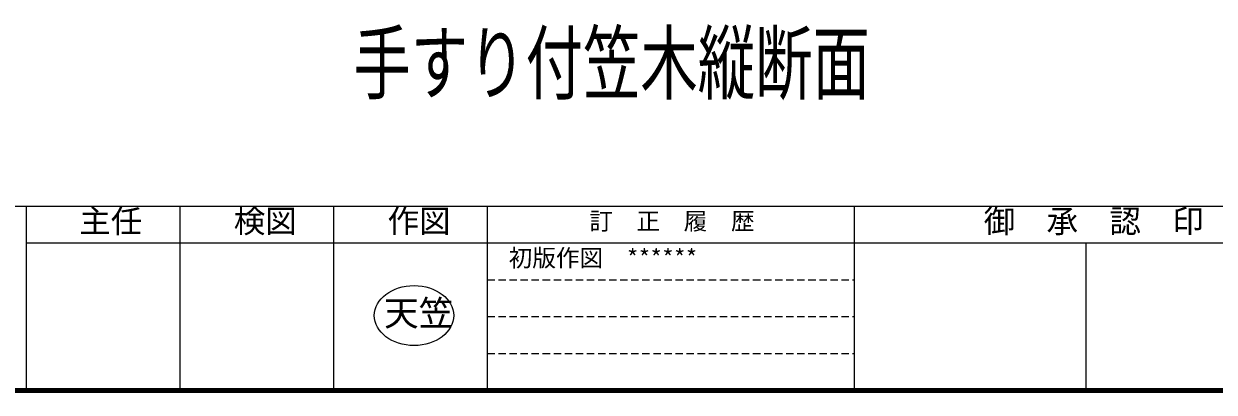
# Model space of a CAD drawing. Units: millimetres at full size; details may follow other scales. Extents: x -3425 to 3421, y -1129 to 1133.
# Drawn here: x 1194 to 1968, y -1129 to -889 of the extents above; entities that cross this region are included whole.
import ezdxf
from ezdxf.enums import TextEntityAlignment as Align

# ---------------------------------------------------------------- set-up
doc = ezdxf.new("R2010")
doc.units = ezdxf.units.MM
doc.header["$LTSCALE"] = 4
doc.linetypes.add('DASHED1', pattern=[1.8, 1.2, -0.6])
for name, color, linetype, lineweight in [('0-0_0', 7, 'Continuous', 18), ('0-F_MOJI', 4, 'Continuous', 9), ('1-2_WAKU', 7, 'Continuous', 18)]:
    doc.layers.add(name, color=color, linetype=linetype, lineweight=lineweight)
doc.styles.add('ＭＳ ゴシック', font='')
doc.styles.get('ＭＳ ゴシック').set_extended_font_data('MS Gothic')

msp = doc.modelspace()

# ---------------------------------------------------------------- linework, layer by layer
at = {"layer": '0-0_0'}
msp.add_ellipse((1447.884, -1079.298), major_axis=(25.847, 0), ratio=0.755094, dxfattribs=at)
at = {"layer": '1-2_WAKU'}
for p, q in [((219.56, -1008), (3419.56, -1008)), ((1195.56, -1008), (1195.56, -1128)), ((1295.56, -1008), (1295.56, -1128)), ((1395.56, -1008), (1395.56, -1128)), ((1495.56, -1008), (1495.56, -1128)), ((1734.226, -1008), (1734.226, -1128)), ((1195.56, -1032), (1495.56, -1032)), ((1495.56, -1032), (1734.226, -1032)), ((1734.226, -1032), (2035.56, -1032)), ((1884.893, -1032), (1884.893, -1128)), ((218.36, -1129.2), (3420.76, -1129.2)), ((218.96, -1128.6), (3420.16, -1128.6)), ((219.56, -1128), (3419.56, -1128)), ((220.16, -1127.4), (3418.96, -1127.4)), ((220.76, -1126.8), (3418.36, -1126.8))]:
    msp.add_line(p, q, dxfattribs=at)
at = {"layer": '1-2_WAKU', "linetype": 'DASHED1'}
for p, q in [((1495.56, -1056), (1734.226, -1056)), ((1495.56, -1080), (1734.226, -1080)), ((1495.56, -1104), (1734.226, -1104))]:
    msp.add_line(p, q, dxfattribs=at)

# ---------------------------------------------------------------- texts
at = {"layer": '0-0_0', "style": 'ＭＳ ゴシック', "width": 0.7}
msp.add_text('手すり付笠木縦断面', height=39.1, dxfattribs=at).set_placement((1408.46, -946.159), align=Align.BOTTOM_LEFT)
at = {"layer": '0-0_0', "style": 'ＭＳ ゴシック'}
for s, height, p in [('初版作図\u3000******', 11.26, (1509.466, -1050.819)), ('天笠', 16.52, (1428.392, -1090.908))]:
    msp.add_text(s, height=height, dxfattribs=at).set_placement(p, align=Align.BOTTOM_LEFT)
at = {"layer": '0-F_MOJI', "color": 6, "style": 'ＭＳ ゴシック'}
for s, height, p in [('主任', 15.01, (1230.164, -1029.842)), ('検図', 15.01, (1330.698, -1029.842)), ('作図', 15.01, (1430.698, -1029.842)), ('訂\u3000正\u3000履\u3000歴', 11.26, (1561.885, -1026.819)), ('御  承  認  印', 15.01, (1818.454, -1029.842))]:
    msp.add_text(s, height=height, dxfattribs=at).set_placement(p, align=Align.BOTTOM_LEFT)

doc.saveas('drawing.dxf')
